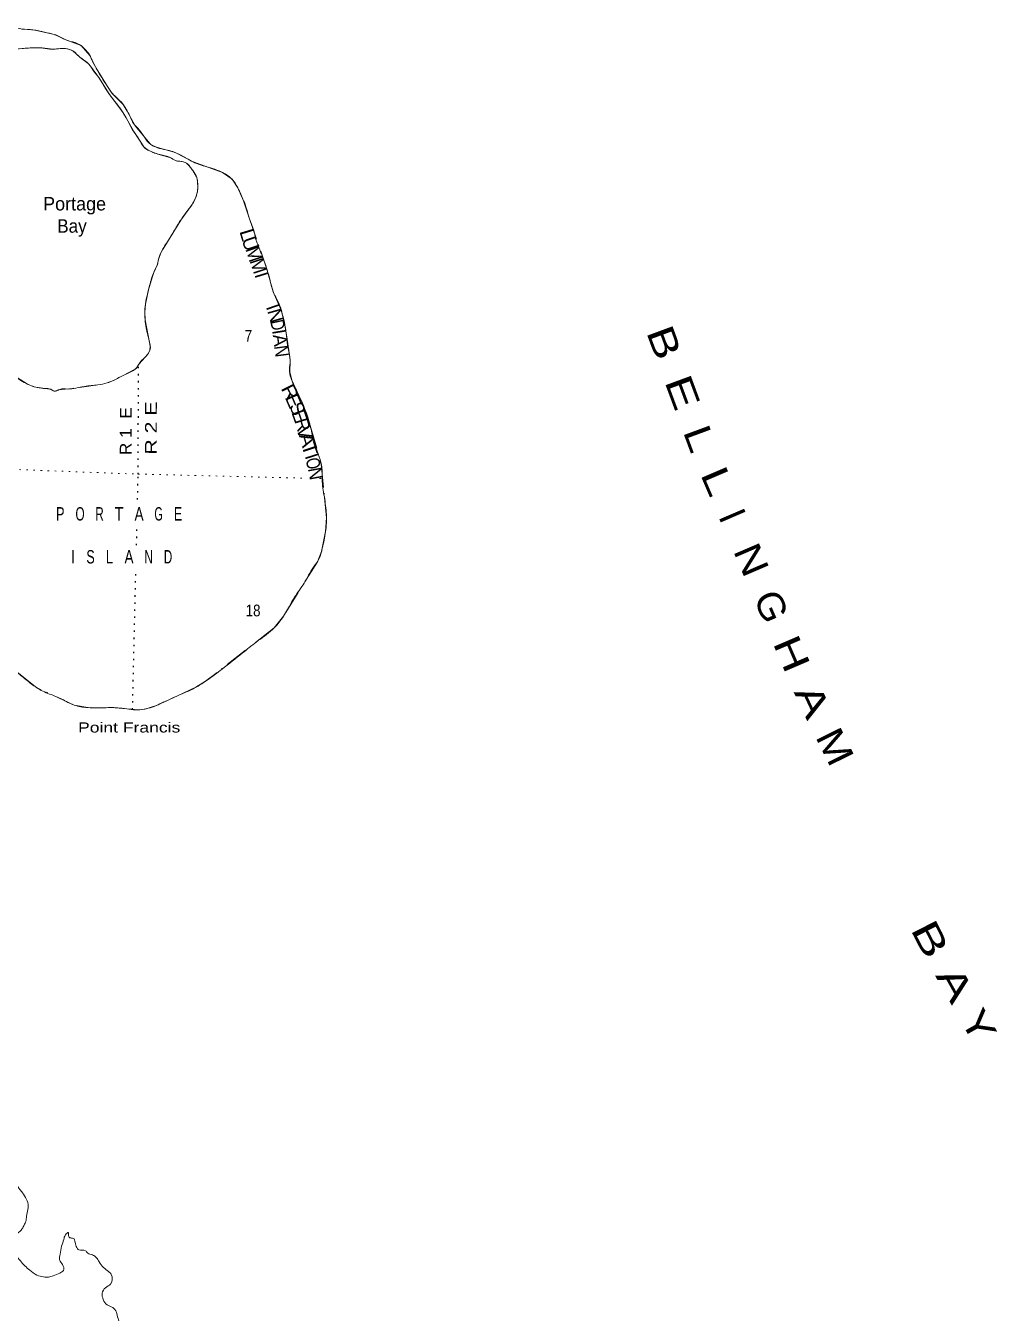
# Model space of a CAD drawing. Header units: feet. Extents: x -489137 to -242534, y 368785 to 558127.
# Drawn here: x -395582 to -381122, y 433304 to 452465 of the extents above; entities that cross this region are included whole.
import ezdxf
from ezdxf.enums import TextEntityAlignment as Align

# ---------------------------------------------------------------- set-up
doc = ezdxf.new("R2010")
doc.units = ezdxf.units.FT
doc.header["$LTSCALE"] = 70
doc.linetypes.add('DOT_DASHED', pattern=[7.7, 5, -1.2, 0.3, -1.2])
doc.linetypes.add('DOTTED', pattern=[1.5, 0.3, -1.2])
for name, color, linetype, lineweight in [('39', 7, 'Continuous', 13), ('44', 7, 'DOT_DASHED', 13), ('6', 7, 'DOTTED', 25), ('7', 7, 'DOTTED', 13)]:
    doc.layers.add(name, color=color, linetype=linetype, lineweight=lineweight)
doc.layers.add('41', color=7, linetype='Continuous')
doc.layers.add('42', color=7, linetype='Continuous')

msp = doc.modelspace()

# ---------------------------------------------------------------- linework, layer by layer
at = {"layer": '39'}
for points in [[(-395978.57, 452408.46), (-395886.44, 452447.25), (-395641.77, 452416.07), (-395474.36, 452404.8), (-395301.39, 452367.12), (-395158.59, 452336.08), (-395024.51, 452270.82), (-394914.16, 452232.31), (-394785.76, 452187.39), (-394704.32, 452115.03), (-394633.16, 452032.76), (-394582.71, 451922.55), (-394504.5, 451785.52), (-394434.02, 451666.84), (-394349.64, 451535.76), (-394286.63, 451449.59), (-394235.05, 451400.06), (-394141.92, 451305.23), (-394084.93, 451221.2), (-394032.31, 451119.05), (-393975.78, 451010.75), (-393892.77, 450914.09), (-393816.01, 450807.43), (-393721.15, 450696.38), (-393653.16, 450660.7), (-393526.62, 450623.9), (-393418.03, 450599.59), (-393311.79, 450557.11), (-393165.86, 450477.46), (-392955.56, 450384.45), (-392903.3, 450371.32), (-392766.78, 450328.26), (-392644.59, 450275.36), (-392584.63, 450241.86), (-392475.57, 450134.58), (-392381.93, 449958.82), (-392300.89, 449757), (-392251.47, 449592.19), (-392191.84, 449433.25), (-392156.29, 449282.87), (-392098.57, 449130.04), (-392075.41, 449072.95), (-392002.48, 448869.26), (-391954.97, 448710.56), (-391911.68, 448541.82), (-391859.37, 448423.48), (-391802.99, 448307.1), (-391763.09, 448172.81), (-391723.73, 448010.22), (-391700.44, 447851.98), (-391675.78, 447659.31), (-391646.77, 447482.75), (-391655.48, 447341.3), (-391594.97, 447121.66), (-391540.42, 447015.42), (-391482.17, 446890.91), (-391431.91, 446770.59), (-391355.48, 446538.51), (-391304.92, 446327.14), (-391228.56, 446091.01), (-391179.1, 445928.23), (-391170.97, 445715.65), (-391137.54, 445452.01), (-391108.03, 445194.52), (-391119.01, 444931.72), (-391167.97, 444689.88), (-391217.47, 444526.95), (-391300.53, 444405.12), (-391438.2, 444171.03), (-391581.51, 443959.3), (-391656.68, 443827.21), (-391779.58, 443627.23), (-391911.62, 443478.01), (-392151.37, 443292.39), (-392358.45, 443126.38), (-392659.75, 442889.33), (-392882.98, 442723.63), (-393101.52, 442592.23), (-393343.87, 442483.54), (-393584.25, 442372.79), (-393698.24, 442324.38), (-393945.36, 442284.56), (-394213.4, 442313.93), (-394439.58, 442314.18), (-394685.87, 442318.85), (-394884.97, 442363.1), (-395065.02, 442453.51), (-395251.44, 442527.86), (-395443.42, 442628.61), (-395598.65, 442750.92), (-395741.8, 442870.98), (-395866.71, 442994.74), (-395967.74, 443099.83), (-396050.89, 443188.4), (-396108.38, 443246.14), (-396142.09, 443279.02)], [(-396067.04, 447462.26), (-395953.86, 447398.65), (-395766.59, 447261.57), (-395582.99, 447144.79), (-395410.51, 447080.82), (-395287.63, 447064.32), (-395217.09, 447056.91), (-395157.1, 447025.43), (-395075.82, 447052.21), (-394960.6, 447058.11), (-394709.44, 447097.85), (-394509.09, 447120.35), (-394369.23, 447148.04), (-394194.06, 447227.66), (-394069.71, 447290.04), (-393951.37, 447354.55), (-393874.63, 447462.34), (-393786.12, 447551.7), (-393734.13, 447631.64), (-393749.2, 447797.82), (-393799.42, 448027.38), (-393804.63, 448288.46), (-393744.78, 448572.58), (-393680.28, 448781.76), (-393623.35, 448910.15), (-393597.08, 449018.9), (-393540.22, 449143.25), (-393434.08, 449311.18), (-393327.76, 449489.21), (-393225.88, 449645.08), (-393112.01, 449794.65), (-393034.1, 449965.14), (-393023.18, 450116.66), (-393047.26, 450232.43), (-393108.1, 450326.65), (-393159.34, 450394.39), (-393225.2, 450436.1), (-393352, 450458.74), (-393431.96, 450502.74), (-393586.65, 450546.14), (-393689, 450580.45), (-393824.79, 450661.93), (-393897.37, 450776.6), (-393993.67, 450918.03), (-394063.88, 451050.86), (-394142.21, 451181.83), (-394226.82, 451300.77), (-394325.37, 451430.1), (-394404, 451544.89), (-394494.13, 451692.26), (-394582.85, 451807.24), (-394637.86, 451889.21), (-394779.19, 451999.11), (-394872.52, 452083.83), (-394994.9, 452126.62), (-395190.99, 452116.18), (-395325.98, 452132.91), (-395443.03, 452137.15), (-395588.57, 452129.8), (-395770.59, 452115.05), (-395875.57, 452117.04), (-395984.44, 452115.56)], [(-396263.73, 436482.07), (-396219.85, 436432.45), (-396142.79, 436341.97), (-396072.47, 436322.43), (-396001.35, 436238.13), (-395976.02, 436189.1), (-395938.71, 436024.52), (-395866.95, 435974.6), (-395785.65, 435894.16), (-395753.99, 435751.94), (-395742.51, 435610.1), (-395732.78, 435482.46), (-395724.24, 435399.35), (-395705.76, 435307.96), (-395711.54, 435215.01), (-395672.41, 435147.51), (-395630.97, 435096.14), (-395574.13, 435004.02), (-395543.84, 434896.22), (-395548.74, 434849.79), (-395570.83, 434749.05), (-395580.38, 434670.33), (-395605.59, 434618.21), (-395632.85, 434564.1), (-395669.99, 434522.32), (-395723.35, 434476.81), (-395764.52, 434435.1), (-395805.5, 434403.51), (-395822.78, 434343.15), (-395782.02, 434255.38), (-395727.12, 434167.34), (-395662.1, 434081.14), (-395594.78, 434009.05), (-395523.28, 433944.98), (-395415.6, 433872.13), (-395319.19, 433843.99), (-395242.51, 433840.52), (-395173.5, 433859.44), (-395073.75, 433902.05), (-395022.52, 433941.54), (-395033.04, 434026.71), (-395078.15, 434098.37), (-395070.5, 434183.2), (-395050.1, 434302.17), (-395015.9, 434402.68), (-394992.45, 434469), (-394947.31, 434506.58), (-394944.26, 434453.92), (-394924.57, 434427.24), (-394874.25, 434418.2), (-394845.03, 434361), (-394822.32, 434279.64), (-394792.6, 434248.73), (-394693.95, 434232.69), (-394660.24, 434199.68), (-394590.07, 434172.05), (-394534.23, 434134.58), (-394489.05, 434066.96), (-394423.95, 433984.8), (-394350.31, 433926.75), (-394308.79, 433879.43), (-394319.52, 433738.02), (-394395.27, 433682.81), (-394443.26, 433600.77), (-394428.81, 433509.46), (-394371.78, 433427.45), (-394287.68, 433389.44), (-394232.4, 433321.63), (-394207.98, 433224.06), (-394169.12, 433142.4), (-394133.99, 433076.99), (-394120.24, 433056.5), (-394113.04, 433009.83), (-394103.12, 432892.3), (-394100.71, 432805.26), (-394110.57, 432710.36), (-394146.02, 432650.34), (-394229.59, 432609.45), (-394316.96, 432580.76), (-394398.47, 432541.85), (-394448.62, 432451.76), (-394448.92, 432328.35), (-394437.21, 432198.65), (-394384.33, 432110.66), (-394325.02, 432042.77), (-394271.46, 431991.17), (-394195.47, 431951.29), (-394127.85, 431895.38), (-394048.01, 431845.31), (-393977.92, 431813.64), (-393928.63, 431749.99), (-393924.39, 431652.8), (-393968.91, 431540.35), (-393985.78, 431502.23), (-393900.41, 431423.73), (-393830.06, 431406.21), (-393749.95, 431370.3)]]:
    msp.add_spline(points, degree=3, dxfattribs=at)
at = {"layer": '44'}
for points in [[(-395655.84, 452417.66), (-395448.03, 452399.09), (-395132.94, 452327.84), (-394984.43, 452256.83), (-394755.26, 452169.25), (-394626.35, 452020.7), (-394531.49, 451832.11), (-394366.92, 451561.95), (-394293.88, 451457.69), (-394132.35, 451294.22), (-394070.58, 451193.45), (-393950.97, 450976.59), (-393724.33, 450699.32), (-393635.93, 450655.17), (-393356.47, 450577.67), (-393087.83, 450438.95), (-392911.07, 450373.42), (-392655.11, 450280.29), (-392511.41, 450180.23), (-392425.96, 450050.91), (-392338.91, 449857.63), (-392260.08, 449619.43), (-391994.14, 448843.26), (-391897.21, 448505.08), (-391778.11, 448230.54), (-391729.16, 448038.58), (-391698.51, 447837.37), (-391645.91, 447474.92), (-391652.1, 447315.43), (-391623.25, 447191.78), (-391455.42, 446829.17), (-391349.23, 446515.15), (-391182.95, 445942.89), (-391135.97, 445439.14), (-391104.73, 445147.81), (-391118.36, 444936.34), (-391179.76, 444638.98), (-391241.5, 444487.65), (-391747.12, 443677.78), (-391883.97, 443501.84), (-392904.16, 442708.69), (-393048.59, 442618.69), (-393324.48, 442492.38), (-393637.99, 442348.87), (-393809.31, 442294.05), (-393901.33, 442284.76), (-394257.29, 442314.13), (-394660.01, 442318.04), (-394861.23, 442353.97), (-395414.83, 442609.36), (-395737.78, 442867.3)], [(-395770.36, 452115.06), (-395462, 452136.54), (-395338.58, 452133.73), (-395181.02, 452115.48), (-395068.61, 452123.96), (-394989.22, 452126.13), (-394927.73, 452112.98), (-394875.45, 452085.98), (-394830.09, 452046.85), (-394771.31, 451992.71), (-394651.51, 451903.08), (-394617.82, 451862.6), (-394486.53, 451680.82), (-394333.66, 451441.54), (-394197.08, 451260.3), (-394132.19, 451166.51), (-394089.47, 451095.72), (-393975.24, 450889.35), (-393814.44, 450649.6), (-393762.54, 450611.3), (-393615.7, 450555.32), (-393435.57, 450503.87), (-393342.64, 450455.47), (-393234.9, 450439.42), (-393191.18, 450420.03), (-393148.76, 450381.88), (-393097.49, 450311.6), (-393040.02, 450216.24), (-393028.03, 450168.63), (-393021.51, 450079.68), (-393028.01, 449991.26), (-393055.81, 449900.3), (-393108.54, 449799.72), (-393274.65, 449572.16), (-393462.61, 449265.33), (-393548.83, 449128.5), (-393577.1, 449070.18), (-393602.39, 449001.74), (-393625.7, 448903.89), (-393671.04, 448805.26), (-393701.16, 448719.87), (-393755.59, 448531.94), (-393800.01, 448320.13), (-393811.27, 448203.84), (-393806.94, 448089.25), (-393740.02, 447751.23), (-393731.28, 447689.41), (-393733.03, 447637.93), (-393762.97, 447578), (-393893.64, 447435.25), (-393937.84, 447365.59), (-394026.54, 447311.82), (-394276.23, 447187.5), (-394368, 447148.49), (-394437.36, 447130.4), (-394947.11, 447060.07), (-395098.59, 447046.24), (-395141.67, 447027.69), (-395176.32, 447032.68), (-395209.24, 447054.92), (-395223.59, 447057.66), (-395395.51, 447078.46), (-395460.03, 447091.98), (-395558.04, 447131.34), (-395812.23, 447295.57)]]:
    msp.add_lwpolyline(points, dxfattribs=at)
at = {"layer": '6'}
for p, q in [((-393933.4, 444735.31), (-393927.29, 444988.91)), ((-393992.37, 442287.67), (-393942.68, 444350.19))]:
    msp.add_line(p, q, dxfattribs=at)
msp.add_lwpolyline([(-393917.03, 445414.57), (-393907.94, 445791.9), (-393904.57, 447415.35)], dxfattribs=at)
at = {"layer": '7'}
msp.add_line((-391207.81, 445726.67), (-391172.02, 445725.81), dxfattribs=at)
msp.add_lwpolyline([(-396095.42, 445874.65), (-393907.94, 445791.9), (-391402.05, 445731.37)], dxfattribs=at)

# ---------------------------------------------------------------- texts
at = {"layer": '41'}
msp.add_text('Portage', height=200, dxfattribs=at).set_placement((-395323.47, 449715.81))
at = {"layer": '41', "width": 0.95}
msp.add_text('Bay', height=200, dxfattribs=at).set_placement((-395112.68, 449384.57))
at = {"layer": '41'}
for s, rotation, width, p in [('B', 290.266, 1.35, (-386351.02, 447908.74)), ('E', 290.266, 1.4, (-386079.37, 447173.04)), ('L', 290.293, 1.25, (-385803.36, 446425.52)), ('L', 293.254, 1.35, (-385547.13, 445792.15)), ('N', 293.254, 1.2, (-385057.21, 444652.02)), ('G', 293.254, 1.1, (-384757.53, 443954.62)), ('H', 293.254, 1.35, (-384467.8, 443280.37)), ('A', 295.047, 1.35, (-384153.21, 442548.25)), ('M', 296.269, 1.2, (-383834.88, 441887.2)), ('B', 297.135, 1.5, (-382420.01, 439020.49)), ('A', 299.261, 1.45, (-382049.3, 438329.66)), ('Y', 299.261, 1.3, (-381690.6, 437689.44))]:
    msp.add_text(s, height=400, rotation=rotation, dxfattribs=dict(at, width=width)).set_placement(p)
msp.add_text('I', height=400, rotation=293.254, dxfattribs=at).set_placement((-385277.3, 445164.21))
at = {"layer": '42'}
for s, height, width, p in [('O', 200, 0.65, (-394841.5, 445100.55)), ('G', 200, 0.6, (-393666.68, 445100.55)), ('P', 200, 0.7, (-395130.48, 445100.55)), ('R', 200, 0.65, (-394546.22, 445100.55)), ('T', 200, 0.8, (-394257.24, 445100.55)), ('A', 200, 0.75, (-393961.96, 445100.55)), ('E', 200, 0.7, (-393377.7, 445100.55)), ('I', 200, 0.85, (-394909.2, 444461.7)), ('S', 200, 0.7, (-394680.07, 444461.7)), ('L', 200, 0.75, (-394391.09, 444461.7)), ('A', 200, 0.75, (-394111.56, 444461.7)), ('N', 200, 0.65, (-393816.28, 444461.7)), ('D', 200, 0.65, (-393527.3, 444461.7)), ('Point Francis', 150, 1.3, (-394803.17, 441946.63))]:
    msp.add_text(s, height=height, dxfattribs=dict(at, width=width)).set_placement(p)
at = {"layer": '44'}
for s, rotation, width, p in [('L', 286.942, 1.15, (-392378.91, 449323.58)), ('U', 288.631, 1.05, (-392338.23, 449188.06)), ('N', 285.7, 1.05, (-391961.71, 448122.77)), ('D', 282.385, 0.8, (-391928.04, 447989.47)), ('N', 277.258, 0.9, (-391874.49, 447608.84)), ('R', 297.122, 1.2, (-391736.38, 446964.82)), ('E', 293.453, 1.15, (-391688.26, 446842.03)), ('E', 289.56, 1.05, (-391599.12, 446622.53)), ('V', 283.772, 1.05, (-391530.88, 446386.7)), ('A', 286.285, 1.15, (-391489.89, 446269.63)), ('T', 288.056, 1.2, (-391452.45, 446135.83)), ('O', 283.216, 0.8, (-391399.53, 445928.2)), ('N', 280.216, 0.95, (-391367.7, 445782.01))]:
    msp.add_text(s, height=201.6, rotation=rotation, dxfattribs=dict(at, width=width)).set_placement(p, align=Align.CENTER)
for s, rotation, p in [('M', 288.683, (-392279.96, 449034.81)), ('M', 287.904, (-392216.46, 448859.66)), ('I', 287.175, (-392169.24, 448725.14)), ('I', 289.145, (-391997.23, 448246.15)), ('I', 278.92, (-391910.21, 447894.04)), ('A', 277.329, (-391893.88, 447772.05)), ('S', 294.788, (-391628.98, 446725.18)), ('R', 286.896, (-391557.16, 446496.43)), ('I', 287.733, (-391419.62, 446026.13))]:
    msp.add_text(s, height=201.6, rotation=rotation, dxfattribs=at).set_placement(p, align=Align.CENTER)
at = {"layer": '6'}
for s, width, p in [('R 2 E', 1.35, (-393632.34, 446082.4)), ('R 1  E', 1.1, (-394007.36, 446073.56))]:
    msp.add_text(s, height=175, rotation=89.881, dxfattribs=dict(at, width=width)).set_placement(p)
at = {"layer": '7', "width": 0.85}
for s, p in [('7', (-392322.5, 447762.73)), ('18', (-392309.01, 443674.63))]:
    msp.add_text(s, height=175, dxfattribs=at).set_placement(p)

doc.saveas('drawing.dxf')
